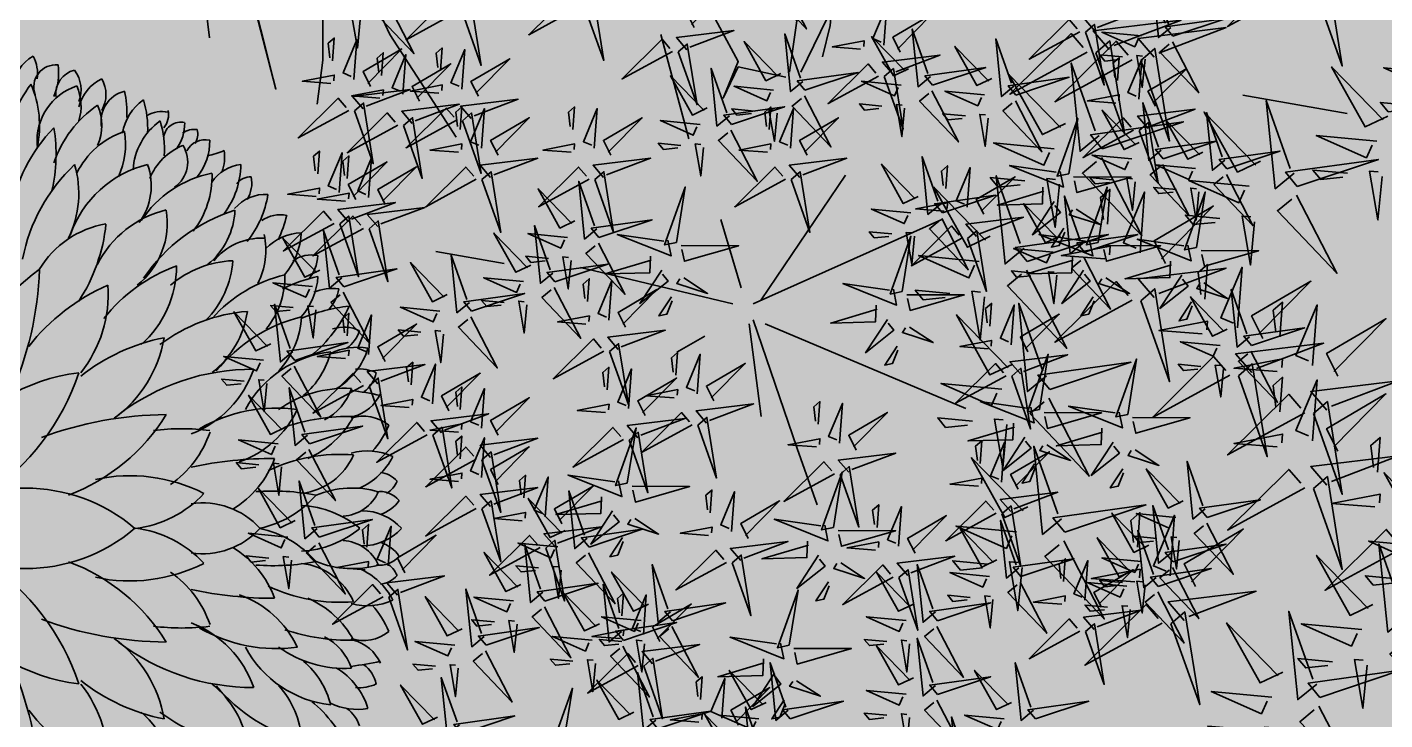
# Model space of a CAD drawing. Header units: millimetres. Extents: x 0 to 59560, y 0 to 21447.
# Drawn here: x 34939 to 35586, y 11742 to 12072 of the extents above; entities that cross this region are included whole.
import ezdxf

# ---------------------------------------------------------------- set-up
doc = ezdxf.new("R2010")
doc.units = ezdxf.units.MM
doc.header["$LTSCALE"] = 150
doc.linetypes.add('DASHED', pattern=[0.75, 0.5, -0.25])
doc.layers.add('ad-Landscape', color=7, linetype='Continuous', lineweight=35, true_color=0x007f00)
doc.layers.add('ad-Landscape 2', color=7, linetype='Continuous', lineweight=35, true_color=0x264c00)
doc.layers.add('ad-Primary Roof', color=5, linetype='Continuous', true_color=0x0000ff)
doc.layers.add('ad-Secondary Roof', color=6, linetype='Continuous', true_color=0xff00ff)

# ---------------------------------------------------------------- blocks, each defined once
blk = doc.blocks.new('$ZCDB_AUDIT_GENERATED_84B5')
at = {"layer": 'ad-Landscape'}
blk.add_line((-124.2, -652.6), (-157.7, -842.3), dxfattribs=at)
for points in [[(-548.2, 43.3), (-554.2, -19.6), (-537, -5.4), (-541.1, 34.7)], [(-718.6, -144.5), (-752.5, -173.6), (-772, -13.7), (-725.8, -136)], [(-780.4, -124), (-821.5, -144.7), (-884.6, -37), (-788.8, -131.3)], [(-556.7, -87.7), (-536.9, -129.3), (-645.8, -190.1), (-549.6, -96.3)], [(-712.5, -168.7), (-565.9, -116.3), (-734.3, -143.3), (-712.5, -168.7)], [(-713.7, -184.4), (-637.3, -324.8), (-747.6, -213.6), (-722.2, -191.7)], [(-835.4, -427.8), (-688.8, -375.4), (-857.2, -402.4), (-835.4, -427.8)], [(-836.6, -443.5), (-760.1, -583.9), (-870.5, -472.6), (-845, -450.8)], [(-425.4, -669.4), (-466.6, -690.1), (-529.7, -582.4), (-433.9, -676.7)], [(-119.8, -578.6), (-100, -620.2), (-209, -681), (-112.7, -587.2)], [(-9.8, -589.2), (68.8, -596.8), (-19.9, -612), (-18.4, -596.3)], [(352.8, -669.4), (311.6, -690.1), (248.5, -582.4), (344.3, -676.7)], [(489.3, -669.4), (448.2, -690.1), (385.1, -582.4), (480.9, -676.7)], [(-527.4, -744.4), (-561.3, -773.6), (-580.8, -613.7), (-534.7, -736)], [(-74.2, -598.9), (-84.7, -708.9), (-44.2, -617.6), (-67, -607.5)], [(8.2, -743.4), (-41.2, -595.8), (-17.7, -764.7), (8.2, -743.4)], [(527.1, -597.7), (464.1, -593), (478.7, -609.9), (518.7, -605)], [(590.2, -602.4), (584.1, -681.2), (567.1, -592.8), (582.9, -593.9)], [(-589.2, -724), (-630.4, -744.6), (-693.5, -636.9), (-597.7, -731.2)], [(-357.5, -714.1), (-210.9, -661.7), (-379.3, -688.7), (-357.5, -714.1)], [(-15.8, -652.1), (-21.8, -715), (-4.6, -700.8), (-8.7, -660.7)], [(420.7, -714.1), (567.3, -661.7), (398.9, -688.7), (420.7, -714.1)], [(557.2, -714.1), (703.8, -661.7), (535.4, -688.7), (557.2, -714.1)], [(23.9, -744.9), (165.8, -671.4), (52.3, -779.4), (31, -753.6)], [(-444.7, -715.5), (-555, -707.2), (-462.9, -745.8), (-453.2, -722.8)], [(333.5, -715.5), (223.2, -707.2), (315.3, -745.8), (325, -722.8)], [(346.4, -826.2), (312.4, -855.4), (293, -695.5), (339.1, -817.8)], [(470, -715.5), (359.7, -707.2), (451.8, -745.8), (461.5, -722.8)], [(-821.7, -768.6), (-675.1, -716.3), (-843.5, -743.3), (-821.7, -768.6)], [(-521.3, -768.6), (-374.8, -716.3), (-543.2, -743.3), (-521.3, -768.6)], [(-358.7, -729.9), (-282.3, -870.2), (-392.6, -759), (-367.2, -737.1)], [(284.5, -805.8), (243.4, -826.4), (180.3, -718.7), (276.1, -813.1)], [(419.5, -729.9), (495.9, -870.2), (385.6, -759), (411, -737.1)], [(556, -729.9), (632.4, -870.2), (522.1, -759), (547.5, -737.1)], [(-608.6, -770), (-718.8, -761.8), (-626.7, -800.3), (-617.1, -777.3)], [(-16.2, -749), (12.3, -783.5), (-148, -799.7), (-24.8, -756.1)], [(-822.9, -784.4), (-746.5, -924.8), (-856.8, -813.5), (-831.4, -791.7)], [(-513.8, -908.1), (-547.7, -937.2), (-567.2, -777.3), (-521, -899.6)], [(-496.8, -774.9), (-559.8, -770.2), (-545.3, -787.1), (-505.3, -782.2)], [(-522.5, -784.4), (-446.1, -924.8), (-556.4, -813.5), (-531, -791.7)], [(-433.8, -779.7), (-439.8, -858.4), (-456.8, -770), (-441.1, -771.2)], [(281.4, -774.9), (218.4, -770.2), (232.9, -787.1), (272.9, -782.2)], [(344.4, -779.7), (338.4, -858.4), (321.4, -770), (337.1, -771.2)], [(417.9, -774.9), (354.9, -770.2), (369.5, -787.1), (409.4, -782.2)], [(480.9, -779.7), (474.9, -858.4), (457.9, -770), (473.7, -771.2)], [(-575.6, -887.6), (-616.8, -908.3), (-679.8, -800.6), (-584, -894.9)], [(-37.9, -810.4), (-18.1, -852), (-127, -912.8), (-30.8, -819)], [(352.4, -850.5), (499, -798.1), (330.6, -825.1), (352.4, -850.5)], [(-660.6, -829.5), (-723.6, -824.8), (-709.1, -841.7), (-669.1, -836.8)], [(-597.6, -834.2), (-603.6, -913), (-620.7, -824.6), (-604.9, -825.7)], [(7.8, -830.7), (-2.8, -940.7), (37.7, -849.4), (14.9, -839.3)], [(72.2, -821), (150.8, -828.6), (62, -843.8), (63.5, -828.1)], [(265.2, -851.8), (154.9, -843.6), (247, -882.2), (256.7, -859.1)], [(-507.7, -932.3), (-361.1, -879.9), (-529.5, -906.9), (-507.7, -932.3)], [(-227.1, -1003.5), (-261, -1032.7), (-280.5, -872.8), (-234.3, -995)], [(66.1, -883.9), (60.1, -946.8), (77.4, -932.6), (73.3, -892.5)], [(209.8, -1003.5), (175.9, -1032.7), (156.4, -872.8), (202.6, -995)], [(351.2, -866.2), (427.7, -1006.6), (317.3, -895.4), (342.8, -873.5)], [(-849.9, -976.7), (-708, -903.2), (-821.4, -1011.2), (-842.8, -985.4)], [(-288.9, -983), (-330, -1003.7), (-393.1, -896), (-297.3, -990.3)], [(148, -983), (106.8, -1003.7), (43.8, -896), (139.5, -990.3)], [(213.1, -911.3), (150.1, -906.6), (164.7, -923.5), (204.7, -918.6)], [(276.1, -916), (270.1, -994.8), (253.1, -906.4), (268.9, -907.6)], [(-616.5, -1023.9), (-657.7, -1044.6), (-720.8, -936.9), (-625, -1031.2)], [(-594.9, -933.7), (-705.2, -925.4), (-613.1, -964), (-603.4, -940.9)], [(-554.7, -1044.4), (-588.6, -1073.6), (-608.1, -913.7), (-562, -1036)], [(-508.9, -948), (-432.5, -1088.4), (-542.8, -977.2), (-517.4, -955.3)], [(-240.7, -1085.3), (-274.6, -1114.5), (-294.1, -954.6), (-248, -1076.9)], [(-60.1, -1097.9), (-109.5, -950.3), (-85.9, -1119.2), (-60.1, -1097.9)], [(-302.5, -1064.9), (-343.7, -1085.5), (-406.8, -977.8), (-311, -1072.1)], [(-221, -1027.7), (-74.4, -975.4), (-242.8, -1002.3), (-221, -1027.7)], [(215.9, -1027.7), (362.5, -975.4), (194.1, -1002.3), (215.9, -1027.7)], [(715.7, -974.6), (605.5, -966.3), (697.6, -1004.9), (707.3, -981.8)], [(-647, -993.1), (-710, -988.4), (-695.4, -1005.3), (-655.5, -1000.4)], [(-584, -997.8), (-590, -1076.6), (-607, -988.2), (-591.3, -989.4)], [(-548.6, -1068.6), (-402.1, -1016.3), (-570.5, -1043.2), (-548.6, -1068.6)], [(-308.2, -1029.1), (-418.5, -1020.8), (-326.4, -1059.4), (-316.7, -1036.4)], [(-44.4, -1099.5), (97.5, -1025.9), (-15.9, -1134), (-37.3, -1108.1)], [(128.7, -1029.1), (18.4, -1020.8), (110.5, -1059.4), (120.2, -1036.4)], [(636.2, -1166.1), (586.8, -1018.5), (610.3, -1187.4), (636.2, -1166.1)], [(663.7, -1034), (600.7, -1029.3), (615.2, -1046.2), (655.2, -1041.3)], [(-801.6, -1052.8), (-723, -1060.4), (-811.7, -1075.7), (-810.2, -1059.9)], [(-234.6, -1109.5), (-88.1, -1057.2), (-256.5, -1084.1), (-234.6, -1109.5)], [(-222.2, -1043.5), (-145.8, -1183.9), (-256.1, -1072.6), (-230.7, -1050.8)], [(214.7, -1043.5), (291.1, -1183.9), (180.8, -1072.6), (206.2, -1050.8)], [(376.8, -1193.4), (327.4, -1045.8), (350.9, -1214.7), (376.8, -1193.4)], [(-635.9, -1070), (-746.1, -1061.7), (-654, -1100.3), (-644.4, -1077.3)], [(-549.8, -1084.4), (-473.4, -1224.8), (-583.8, -1113.5), (-558.3, -1091.7)], [(-360.3, -1088.6), (-423.3, -1083.8), (-408.7, -1100.8), (-368.8, -1095.8)], [(-297.3, -1093.3), (-303.3, -1172), (-320.3, -1083.6), (-304.5, -1084.8)], [(76.6, -1088.6), (13.6, -1083.8), (28.1, -1100.8), (68.1, -1095.8)], [(139.6, -1093.3), (133.6, -1172), (116.6, -1083.6), (132.3, -1084.8)], [(-321.9, -1110.9), (-432.1, -1102.7), (-340, -1141.2), (-330.3, -1118.2)], [(-84.4, -1103.5), (-56, -1138), (-216.2, -1154.2), (-93.1, -1110.6)], [(144.7, -1234.3), (95.3, -1086.7), (118.8, -1255.6), (144.7, -1234.3)], [(-687.9, -1129.5), (-751, -1124.7), (-736.4, -1141.7), (-696.4, -1136.8)], [(-624.9, -1134.2), (-630.9, -1213), (-648, -1124.6), (-632.2, -1125.7)], [(-235.8, -1125.3), (-159.4, -1265.7), (-269.7, -1154.4), (-244.3, -1132.6)], [(392.5, -1194.9), (534.4, -1121.4), (420.9, -1229.4), (399.6, -1203.5)], [(-373.9, -1170.4), (-436.9, -1165.7), (-422.4, -1182.6), (-382.4, -1177.7)], [(-310.9, -1175.1), (-316.9, -1253.9), (-334, -1165.5), (-318.2, -1166.6)], [(-106.2, -1164.9), (-86.3, -1206.5), (-195.3, -1267.4), (-99.1, -1173.5)], [(3.9, -1175.6), (82.5, -1183.2), (-6.2, -1198.4), (-4.7, -1182.7)], [(160.4, -1235.8), (302.3, -1162.3), (188.8, -1270.3), (167.5, -1244.4)], [(611.8, -1171.7), (640.3, -1206.2), (480.1, -1222.4), (603.2, -1178.8)], [(-60.5, -1185.2), (-71, -1295.3), (-30.6, -1204), (-53.4, -1193.8)], [(352.4, -1199), (380.9, -1233.5), (220.7, -1249.7), (343.8, -1206.1)], [(590.1, -1233.1), (609.9, -1274.7), (501, -1335.5), (597.2, -1241.7)], [(120.3, -1239.9), (148.8, -1274.4), (-11.4, -1290.6), (111.7, -1247)], [(-2.1, -1238.5), (-8.1, -1301.4), (9.1, -1287.1), (5, -1247.1)], [(635.8, -1253.4), (625.3, -1363.4), (665.7, -1272.1), (642.9, -1262)], [(330.7, -1260.4), (350.5, -1301.9), (241.6, -1362.8), (337.8, -1269)], [(376.4, -1280.6), (365.9, -1390.7), (406.3, -1299.4), (383.5, -1289.3)], [(440.8, -1271), (519.4, -1278.6), (430.7, -1293.8), (432.2, -1278.1)], [(98.6, -1301.3), (118.4, -1342.9), (9.5, -1403.7), (105.7, -1309.9)], [(694.2, -1306.6), (688.2, -1369.5), (705.4, -1355.3), (701.3, -1315.3)], [(144.3, -1321.5), (133.8, -1431.6), (174.2, -1340.3), (151.4, -1330.2)], [(208.7, -1311.9), (287.3, -1319.5), (198.6, -1334.7), (200.1, -1319)], [(434.8, -1333.9), (428.8, -1396.8), (446, -1382.6), (441.9, -1342.5)], [(202.7, -1374.8), (196.7, -1437.7), (213.9, -1423.5), (209.8, -1383.4)]]:
    blk.add_lwpolyline(points, dxfattribs=at)
at = {"layer": 'ad-Landscape 2'}
for p, q in [((43.5, 73), (278.2, 631.2)), ((-12.4, 39.5), (-247.1, 564.2)), ((-23.6, 61.9), (-370, 296.3)), ((390, 162.3), (546.4, 218.1)), ((32.3, 39.5), (390, 162.3)), ((43.5, 28.4), (300.5, 61.9)), ((-57.1, 6), (-247.1, -49.8)), ((-12.4, -16.3), (-113, -440.5)), ((77, -94.4), (121.7, -172.6)), ((-470.6, -139.1), (-761.2, -217.2))]:
    blk.add_line(p, q, dxfattribs=at)
for points in [[(103.7, 1424.7), (54.4, 1572.3), (77.9, 1403.4), (103.7, 1424.7)], [(-387.8, 1356.5), (-437.1, 1504.1), (-413.6, 1335.2), (-387.8, 1356.5)], [(119.4, 1423.2), (261.4, 1496.7), (147.9, 1388.7), (126.6, 1414.5)], [(-160.7, 1284.9), (-160, 1444.8), (-116.9, 1294.1), (-149.7, 1287.2)], [(581.6, 1302), (532.2, 1449.6), (555.7, 1280.7), (581.6, 1302)], [(-372, 1355), (-230.1, 1428.5), (-343.6, 1320.5), (-364.9, 1346.4)], [(79.4, 1419.1), (107.8, 1384.6), (-52.4, 1368.4), (70.8, 1412)], [(-70.9, 1292.4), (-27.7, 1358.5), (-55.4, 1272.9), (-68.6, 1281.5)], [(57.7, 1357.7), (77.5, 1316.1), (-31.5, 1255.3), (64.8, 1349.1)], [(597.3, 1300.4), (739.2, 1374), (625.7, 1265.9), (604.4, 1291.8)], [(-756.4, 1206.5), (-805.8, 1354.1), (-782.2, 1185.2), (-756.4, 1206.5)], [(-412.1, 1350.9), (-383.7, 1316.4), (-543.9, 1300.2), (-420.7, 1343.8)], [(103.3, 1337.4), (92.8, 1227.4), (133.3, 1318.7), (110.4, 1328.8)], [(167.7, 1347.1), (246.3, 1339.5), (157.6, 1324.2), (159.1, 1340)], [(704.4, 1206.5), (655.1, 1354.1), (678.6, 1185.2), (704.4, 1206.5)], [(-415.1, 1179.2), (-464.4, 1326.8), (-440.9, 1157.9), (-415.1, 1179.2)], [(772.7, 1165.6), (723.3, 1313.2), (746.9, 1144.3), (772.7, 1165.6)], [(-433.8, 1289.5), (-414, 1248), (-523, 1187.1), (-426.7, 1280.9)], [(-169.3, 1271.7), (-323, 1296.4), (-162.4, 1238.9), (-169.3, 1271.7)], [(161.7, 1284.2), (155.7, 1221.3), (172.9, 1235.5), (168.8, 1275.6)], [(557.2, 1296.4), (585.7, 1261.9), (425.4, 1245.7), (548.6, 1289.3)], [(-740.7, 1205), (-598.8, 1278.5), (-712.2, 1170.5), (-733.6, 1196.4)], [(-500.1, 1137.3), (-534, 1108.2), (-553.5, 1268), (-507.4, 1145.8)], [(-388.2, 1269.3), (-398.7, 1159.2), (-358.2, 1250.5), (-381.1, 1260.6)], [(-323.8, 1278.9), (-245.2, 1271.3), (-333.9, 1256.1), (-332.4, 1271.8)], [(-18, 1257.9), (35, 1223.4), (30.4, 1245.3), (-7, 1260.2)], [(720.2, 1205), (862.1, 1278.5), (748.6, 1170.5), (727.3, 1196.4)], [(-561.9, 1157.8), (-603.1, 1137.1), (-666.2, 1244.8), (-570.4, 1150.5)], [(-399.4, 1177.7), (-257.4, 1251.3), (-370.9, 1143.2), (-392.2, 1169.1)], [(-175.7, 1247.6), (-131.9, 1256.8), (-191.9, 1107.3), (-173.4, 1236.6)], [(-92.2, 1230.9), (0.4, 1170.5), (-61.7, 1248.7), (-81.3, 1233.2)], [(303.5, 1094), (304.2, 1253.9), (347.3, 1103.2), (314.4, 1096.3)], [(535.5, 1235), (555.3, 1193.4), (446.4, 1132.5), (542.6, 1226.4)], [(788.4, 1164.1), (930.3, 1237.6), (816.9, 1129.6), (795.5, 1155.5)], [(-329.8, 1216), (-335.8, 1153.1), (-318.6, 1167.3), (-322.7, 1207.4)], [(581.2, 1214.7), (570.7, 1104.6), (611.1, 1195.9), (588.3, 1206.1)], [(645.6, 1224.3), (724.2, 1216.7), (635.4, 1201.5), (637, 1217.2)], [(-780.7, 1200.9), (-752.3, 1166.4), (-912.5, 1150.2), (-789.3, 1193.8)], [(-131.4, 1199.8), (-85.3, 1198.1), (-81.9, 1073.4), (-120.4, 1202.1)], [(680.1, 1200.9), (708.6, 1166.4), (548.3, 1150.2), (671.5, 1193.8)], [(-439.4, 1173.7), (-411, 1139.2), (-571.2, 1122.9), (-448, 1166.6)], [(-494, 1113.1), (-347.5, 1165.5), (-515.9, 1138.5), (-494, 1113.1)], [(-174.3, 1012.2), (-173.7, 1172.1), (-130.6, 1021.4), (-163.4, 1014.5)], [(393.3, 1101.5), (436.5, 1167.6), (408.8, 1082), (395.6, 1090.6)], [(748.4, 1160), (776.8, 1125.5), (616.6, 1109.3), (739.8, 1152.9)], [(639.6, 1161.5), (633.5, 1098.6), (650.8, 1112.8), (646.7, 1152.8)], [(658.4, 1139.6), (678.2, 1098), (569.2, 1037.1), (665.5, 1130.9)], [(-773.2, 987.3), (-807.1, 958.2), (-826.6, 1118), (-780.4, 995.8)], [(-756.8, 1119.3), (-767.3, 1009.2), (-726.8, 1100.5), (-749.7, 1110.6)], [(-692.4, 1128.9), (-613.8, 1121.3), (-702.5, 1106.1), (-701, 1121.8)], [(-581.3, 1111.7), (-691.5, 1120), (-599.4, 1081.4), (-589.8, 1104.4)], [(-461.1, 1112.3), (-441.3, 1070.7), (-550.3, 1009.8), (-454, 1103.7)], [(704, 1119.3), (693.5, 1009.2), (734, 1100.5), (711.2, 1110.6)], [(768.4, 1128.9), (847.1, 1121.3), (758.3, 1106.1), (759.8, 1121.8)], [(892.5, 987.3), (858.6, 958.2), (839.1, 1118), (885.2, 995.8)], [(-495.2, 1097.3), (-418.8, 957), (-529.1, 1068.2), (-503.7, 1090.1)], [(-415.5, 1092), (-426, 981.9), (-385.5, 1073.2), (-408.4, 1083.4)], [(-365.5, 930.4), (-364.8, 1090.2), (-321.7, 939.6), (-354.5, 932.7)], [(-351.1, 1101.6), (-272.5, 1094), (-361.2, 1078.8), (-359.7, 1094.5)], [(-155.7, 961.1), (-205, 1108.7), (-181.5, 939.8), (-155.7, 961.1)], [(-84.5, 1019.7), (-41.3, 1085.8), (-69, 1000.1), (-82.2, 1008.8)], [(294.9, 1080.8), (141.2, 1105.5), (301.8, 1048), (294.9, 1080.8)], [(726.6, 1098.6), (746.5, 1057), (637.5, 996.2), (733.8, 1090)], [(830.7, 1007.8), (789.5, 987.1), (726.4, 1094.8), (822.2, 1000.5)], [(836.7, 1088), (915.3, 1080.4), (826.6, 1065.2), (828.1, 1080.9)], [(-698.4, 1066), (-704.4, 1003.1), (-687.2, 1017.3), (-691.3, 1057.4)], [(288.5, 1056.7), (332.3, 1065.9), (272.3, 916.4), (290.8, 1045.7)], [(446.2, 1067), (499.2, 1032.5), (494.6, 1054.4), (457.2, 1069.3)], [(762.4, 1066), (756.4, 1003.1), (773.6, 1017.3), (769.5, 1057.4)], [(772.3, 1078.4), (761.8, 968.3), (802.3, 1059.6), (779.4, 1069.7)], [(-633.3, 1052.3), (-696.3, 1057), (-681.8, 1040.1), (-641.8, 1045)], [(-570.3, 1047.5), (-576.3, 968.8), (-593.4, 1057.2), (-577.6, 1056)], [(-357.1, 1038.7), (-363.1, 975.8), (-345.9, 990), (-350, 1030.1)], [(372, 1040), (464.6, 979.6), (402.5, 1057.8), (382.9, 1042.3)], [(-767.1, 963.1), (-620.5, 1015.5), (-788.9, 988.5), (-767.1, 963.1)], [(-183, 999), (-336.7, 1023.7), (-176.1, 966.2), (-183, 999)], [(-140, 959.5), (2, 1033.1), (-111.5, 925), (-132.8, 950.9)], [(830.7, 1025.1), (824.7, 962.2), (841.9, 976.4), (837.8, 1016.5)], [(898.5, 963.1), (1045.1, 1015.5), (876.7, 988.5), (898.5, 963.1)], [(-275.7, 937.9), (-232.5, 1004), (-260.1, 918.3), (-273.4, 927)], [(-31.6, 985.2), (21.3, 950.7), (16.7, 972.5), (-20.7, 987.5)], [(289.9, 848.6), (290.5, 1008.4), (333.6, 857.8), (300.8, 850.9)], [(332.8, 1008.9), (378.9, 1007.2), (382.3, 882.5), (343.8, 1011.2)], [(-189.3, 974.8), (-145.6, 984), (-205.5, 834.6), (-187, 963.9)], [(-105.9, 958.2), (-13.2, 897.8), (-75.4, 976), (-94.9, 960.5)], [(811.3, 961.7), (701, 970), (793.1, 931.4), (802.8, 954.4)], [(1141.3, 824.7), (1092, 972.3), (1115.5, 803.4), (1141.3, 824.7)], [(-768.3, 947.3), (-691.9, 807), (-802.2, 918.2), (-776.8, 940.1)], [(-374.1, 917.2), (-527.8, 941.9), (-367.2, 884.4), (-374.1, 917.2)], [(-180, 955.5), (-151.6, 921), (-311.8, 904.8), (-188.6, 948.4)], [(897.3, 947.3), (973.8, 807), (863.4, 918.2), (888.9, 940.1)], [(-592.6, 770.2), (-641.9, 917.8), (-618.4, 748.9), (-592.6, 770.2)], [(-145, 927.1), (-99, 925.4), (-95.6, 800.6), (-134.1, 929.4)], [(182.5, 782.8), (148.6, 753.6), (129.1, 913.5), (175.2, 791.2)], [(379.6, 856.1), (422.9, 922.2), (395.2, 836.5), (381.9, 845.1)], [(745.4, 783.8), (696, 931.4), (719.6, 762.5), (745.4, 783.8)], [(-380.5, 893), (-336.7, 902.2), (-396.6, 752.7), (-378.2, 882.1)], [(-297, 876.4), (-204.4, 816), (-266.5, 894.2), (-286.1, 878.7)], [(-201.7, 894.1), (-181.9, 852.5), (-290.9, 791.6), (-194.6, 885.5)], [(-222.7, 903.4), (-169.8, 868.9), (-174.4, 890.7), (-211.8, 905.7)], [(120.7, 803.3), (79.5, 782.6), (16.5, 890.3), (112.2, 796)], [(759.2, 902.3), (696.2, 907), (710.8, 890.1), (750.8, 895)], [(822.2, 897.5), (816.2, 818.8), (799.2, 907.2), (815, 906)], [(-156.1, 873.8), (-166.6, 763.7), (-126.1, 855), (-149, 865.2)], [(-91.7, 883.5), (-13.1, 875.8), (-101.8, 860.6), (-100.3, 876.4)], [(564.8, 755.5), (530.9, 726.4), (511.4, 886.2), (557.5, 764)], [(-576.8, 768.6), (-434.9, 842.2), (-548.4, 734.1), (-569.7, 760)], [(-336.2, 845.3), (-290.1, 843.6), (-286.7, 718.8), (-325.2, 847.6)], [(281.2, 835.4), (127.5, 860.1), (288.1, 802.6), (281.2, 835.4)], [(503, 776), (461.8, 755.3), (398.7, 863), (494.5, 768.7)], [(761.1, 782.3), (903, 855.8), (789.6, 747.8), (768.2, 773.7)], [(-97.7, 820.6), (-103.7, 757.7), (-86.5, 771.9), (-90.6, 811.9)], [(274.9, 811.2), (318.6, 820.4), (258.7, 670.9), (277.2, 800.3)], [(432.6, 821.6), (485.5, 787.1), (480.9, 808.9), (443.5, 823.9)], [(1117, 819.1), (1145.4, 784.6), (985.2, 768.4), (1108.4, 812)], [(-199.8, 660.1), (-233.7, 630.9), (-253.2, 790.8), (-207, 668.5)], [(188.6, 758.6), (335.2, 810.9), (166.8, 784), (188.6, 758.6)], [(358.3, 794.5), (451, 734.2), (388.8, 812.4), (369.3, 796.8)], [(-261.6, 680.5), (-302.7, 659.9), (-365.8, 767.6), (-270, 673.2)], [(101.4, 757.2), (-8.9, 765.5), (83.2, 726.9), (92.9, 749.9)], [(319.2, 763.5), (365.2, 761.8), (368.6, 637), (330.1, 765.8)], [(570.9, 731.3), (717.4, 783.7), (549, 756.7), (570.9, 731.3)], [(721.1, 778.2), (749.5, 743.7), (589.3, 727.5), (712.5, 771.1)], [(-616.9, 764.6), (-588.5, 730.1), (-748.7, 713.9), (-625.5, 757.5)], [(187.4, 742.8), (263.8, 602.4), (153.5, 713.7), (178.9, 735.5)], [(1095.3, 757.7), (1115.1, 716.2), (1006.1, 655.3), (1102.4, 749.1)], [(483.6, 729.9), (373.4, 738.2), (465.5, 699.6), (475.2, 722.6)], [(699.3, 716.8), (719.2, 675.2), (610.2, 614.4), (706.4, 708.2)], [(1140.9, 737.5), (1130.4, 627.4), (1170.9, 718.7), (1148, 728.8)], [(-638.6, 703.2), (-618.8, 661.6), (-727.8, 600.7), (-631.5, 694.6)], [(-528.6, 692.6), (-450, 684.9), (-538.7, 669.7), (-537.2, 685.5)], [(-264.9, 565.6), (-314.3, 713.2), (-290.7, 544.3), (-264.9, 565.6)], [(49.3, 697.7), (-13.7, 702.5), (0.8, 685.5), (40.8, 690.4)], [(112.3, 693), (106.3, 614.2), (89.3, 702.6), (105, 701.5)], [(569.7, 715.5), (646.1, 575.2), (535.8, 686.4), (561.2, 708.3)], [(745, 696.6), (734.5, 586.5), (774.9, 677.8), (752.1, 687.9)], [(809.4, 706.2), (888, 698.6), (799.3, 683.4), (800.8, 699.1)], [(868.3, 552), (818.9, 699.6), (842.4, 530.7), (868.3, 552)], [(1073.1, 552), (1023.7, 699.6), (1047.2, 530.7), (1073.1, 552)], [(-619.9, 538.4), (-669.2, 686), (-645.7, 517), (-619.9, 538.4)], [(-593, 682.9), (-603.5, 572.8), (-563, 664.1), (-585.9, 674.3)], [(-193.7, 635.8), (-47.1, 688.2), (-215.5, 661.2), (-193.7, 635.8)], [(431.6, 670.5), (368.6, 675.2), (383.1, 658.2), (423.1, 663.2)], [(494.6, 665.7), (488.6, 587), (471.6, 675.4), (487.3, 674.2)], [(-280.9, 634.5), (-391.2, 642.7), (-299.1, 604.1), (-289.4, 627.2)], [(803.4, 643.3), (797.4, 580.4), (814.6, 594.6), (810.5, 634.7)], [(1267.2, 641.9), (1295.6, 607.4), (1135.4, 591.1), (1258.6, 634.8)], [(-534.6, 629.7), (-540.6, 566.8), (-523.4, 581), (-527.5, 621)], [(-249.2, 564.1), (-107.3, 637.7), (-220.7, 529.6), (-242.1, 555.5)], [(-194.9, 620.1), (-118.4, 479.7), (-228.8, 591), (-203.4, 612.8)], [(-37.8, 466.8), (-37.2, 626.6), (5.9, 476), (-26.9, 469.1)], [(884, 550.5), (1025.9, 624), (912.4, 516), (891.1, 541.8)], [(1088.8, 550.5), (1230.7, 624), (1117.2, 516), (1095.9, 541.8)], [(-604.1, 536.8), (-462.2, 610.4), (-575.7, 502.3), (-597, 528.2)], [(742.3, 469.2), (708.4, 440), (688.9, 599.9), (735, 477.6)], [(-333, 575), (-396, 579.7), (-381.4, 562.8), (-341.5, 567.7)], [(-270, 570.3), (-276, 491.5), (-293, 579.9), (-277.2, 578.7)], [(680.5, 489.6), (639.3, 469), (576.2, 576.7), (672, 482.3)], [(-650.3, 428.2), (-684.2, 399.1), (-703.7, 559), (-657.6, 436.7)], [(-289.2, 560), (-260.8, 525.6), (-421, 509.3), (-297.8, 552.9)], [(843.9, 546.4), (872.4, 511.9), (712.1, 495.7), (835.3, 539.3)], [(1048.7, 546.4), (1077.2, 511.9), (916.9, 495.7), (1040.1, 539.3)], [(-712.1, 448.7), (-753.3, 428.1), (-816.4, 535.7), (-720.6, 441.4)], [(-644.2, 532.8), (-615.8, 498.3), (-776, 482), (-652.8, 525.7)], [(52, 474.3), (95.2, 540.4), (67.5, 454.7), (54.3, 463.3)], [(-311, 498.7), (-291.1, 457.1), (-400.1, 396.2), (-303.9, 490)], [(748.4, 444.9), (894.9, 497.3), (726.5, 470.3), (748.4, 444.9)], [(-665.9, 471.4), (-646.1, 429.8), (-755.1, 368.9), (-658.8, 462.8)], [(-265.3, 478.4), (-275.8, 368.3), (-235.4, 459.6), (-258.2, 469.8)], [(-200.9, 488), (-122.3, 480.4), (-211, 465.2), (-209.5, 480.9)], [(-46.5, 453.6), (-200.1, 478.3), (-39.6, 420.8), (-46.5, 453.6)], [(822.2, 485), (842, 443.4), (733.1, 382.6), (829.3, 476.4)], [(932.3, 474.4), (1010.9, 466.8), (922.2, 451.6), (923.7, 467.3)], [(1027, 485), (1046.8, 443.4), (937.9, 382.6), (1034.1, 476.4)], [(1137.1, 474.4), (1215.7, 466.8), (1126.9, 451.6), (1128.4, 467.3)], [(-644.2, 404), (-497.6, 456.4), (-666, 429.4), (-644.2, 404)], [(-620.3, 451.1), (-630.8, 341), (-590.3, 432.3), (-613.2, 442.5)], [(-555.9, 460.7), (-477.3, 453.1), (-566, 437.9), (-564.5, 453.6)], [(661.1, 443.6), (550.9, 451.8), (643, 413.2), (652.6, 436.3)], [(867.9, 464.7), (857.4, 354.7), (897.8, 446), (875, 456.1)], [(1072.7, 464.7), (1062.1, 354.7), (1102.6, 446), (1079.8, 456.1)], [(-206.9, 425.1), (-212.9, 362.2), (-195.7, 376.4), (-199.8, 416.5)], [(-52.8, 429.4), (-9, 438.6), (-69, 289.1), (-50.5, 418.5)], [(30.7, 412.7), (123.3, 352.4), (61.2, 430.6), (41.6, 415)], [(104.9, 439.8), (157.9, 405.3), (153.3, 427.1), (115.9, 442.1)], [(455.6, 305.5), (421.7, 276.4), (402.2, 436.3), (448.3, 314)], [(617.5, 275.9), (618.2, 435.7), (661.3, 285.1), (628.5, 278.2)], [(747.2, 429.2), (823.6, 288.8), (713.3, 400), (738.7, 421.9)], [(-731.5, 402.7), (-841.7, 410.9), (-749.6, 372.3), (-739.9, 395.4)], [(-561.9, 397.8), (-567.9, 334.9), (-550.7, 349.1), (-554.8, 389.2)], [(393.8, 326), (352.6, 305.3), (289.5, 413), (385.3, 318.7)], [(926.3, 411.5), (920.3, 348.6), (937.5, 362.8), (933.4, 402.9)], [(1131.1, 411.5), (1125, 348.6), (1142.3, 362.8), (1138.2, 402.9)], [(-645.4, 388.3), (-569, 247.9), (-679.3, 359.1), (-653.9, 381)], [(-8.5, 381.7), (37.5, 380), (40.9, 255.2), (2.4, 384)], [(609.1, 384.1), (546.1, 388.8), (560.6, 371.9), (600.6, 376.8)], [(672.1, 379.4), (666.1, 300.6), (649, 389), (664.8, 387.8)], [(-720.5, 338.5), (-726.5, 259.7), (-743.5, 348.1), (-727.8, 346.9)], [(707.3, 283.4), (750.5, 349.5), (722.8, 263.8), (709.6, 272.4)], [(-606.2, 183.8), (-655.6, 331.4), (-632, 162.5), (-606.2, 183.8)], [(461.7, 281.3), (608.2, 333.7), (439.8, 306.7), (461.7, 281.3)], [(-363.6, 169.2), (-397.5, 140), (-417, 299.9), (-370.9, 177.6)], [(945.2, 153.2), (945.8, 313), (988.9, 162.4), (956.1, 155.5)], [(-425.4, 189.6), (-466.6, 169), (-529.7, 276.7), (-433.9, 182.4)], [(374.4, 279.9), (264.1, 288.2), (356.3, 249.6), (365.9, 272.6)], [(608.9, 262.7), (455.2, 287.4), (615.8, 229.9), (608.9, 262.7)], [(1141.3, 142.9), (1092, 290.5), (1115.5, 121.6), (1141.3, 142.9)], [(-590.5, 182.3), (-448.6, 255.9), (-562, 147.8), (-583.4, 173.7)], [(460.4, 265.6), (536.9, 125.2), (426.5, 236.4), (452, 258.3)], [(602.5, 238.5), (646.3, 247.7), (586.3, 98.2), (604.8, 227.6)], [(760.2, 248.9), (813.2, 214.4), (808.6, 236.2), (771.2, 251.2)], [(322.4, 220.5), (259.3, 225.2), (273.9, 208.3), (313.9, 213.2)], [(385.4, 215.7), (379.4, 137), (362.3, 225.4), (378.1, 224.2)], [(686, 221.8), (778.6, 161.5), (716.5, 239.7), (696.9, 224.1)], [(1035, 160.6), (1078.2, 226.8), (1050.5, 141.1), (1037.3, 149.7)], [(-918.2, 114.1), (-776.2, 187.7), (-889.7, 79.6), (-911, 105.5)], [(-630.5, 178.2), (-602.1, 143.7), (-762.3, 127.5), (-639.2, 171.1)], [(-357.5, 145), (-210.9, 197.3), (-379.3, 170.3), (-357.5, 145)], [(646.8, 190.8), (692.9, 189.1), (696.3, 64.3), (657.8, 193.1)], [(-444.7, 143.6), (-555, 151.8), (-462.9, 113.3), (-453.2, 136.3)], [(936.5, 139.9), (782.9, 164.7), (943.4, 107.2), (936.5, 139.9)], [(-510.6, -20.7), (-560, 126.9), (-536.5, -42), (-510.6, -20.7)], [(-358.7, 129.2), (-282.3, -11.2), (-392.6, 100.1), (-367.2, 121.9)], [(701.3, 5.5), (667.4, -23.6), (647.9, 136.3), (694, 14)], [(930.2, 115.8), (973.9, 125), (914, -24.5), (932.5, 104.9)], [(1117, 137.3), (1145.4, 102.8), (985.2, 86.6), (1108.4, 130.2)], [(1087.9, 126.1), (1140.9, 91.6), (1136.3, 113.5), (1098.9, 128.4)], [(-652.3, 116.9), (-632.5, 75.3), (-741.4, 14.4), (-645.2, 108.2)], [(-542.2, 106.2), (-463.6, 98.6), (-552.3, 83.4), (-550.8, 99.1)], [(639.5, 26), (598.3, 5.3), (535.3, 113), (631, 18.7)], [(1013.6, 99.1), (1106.3, 38.8), (1044.2, 116.9), (1024.6, 101.4)], [(-606.6, 96.6), (-617.1, -13.5), (-576.7, 77.8), (-599.5, 88)], [(-496.8, 84.1), (-559.8, 88.8), (-545.3, 71.9), (-505.3, 76.8)], [(-433.8, 79.4), (-439.8, 0.6), (-456.8, 89), (-441.1, 87.9)], [(1095.3, 76), (1115.1, 34.4), (1006.1, -26.5), (1102.4, 67.3)], [(1158.3, -1.3), (1117.1, -21.9), (1054.1, 85.8), (1149.8, -8.5)], [(-494.9, -22.2), (-353, 51.3), (-466.5, -56.7), (-487.8, -30.9)], [(974.5, 68.1), (1020.5, 66.3), (1023.9, -58.4), (985.4, 70.4)], [(1239.9, 69.2), (1268.3, 34.7), (1108.1, 18.4), (1231.3, 62.1)], [(1140.9, 55.7), (1130.4, -54.4), (1170.9, 36.9), (1148, 47)], [(319, -89.9), (285.1, -119.1), (265.6, 40.8), (311.8, -81.4)], [(707.4, -18.7), (854, 33.7), (685.6, 6.7), (707.4, -18.7)], [(257.2, -69.4), (216.1, -90.1), (153, 17.6), (248.8, -76.7)], [(1218.1, 7.8), (1238, -33.8), (1129, -94.7), (1225.2, -0.8)], [(-174.3, -160.5), (-173.7, -0.6), (-130.6, -151.3), (-163.4, -158.2)], [(620.2, -20.1), (509.9, -11.8), (602, -50.4), (611.7, -27.3)], [(-535, -26.3), (-506.5, -60.8), (-666.8, -77), (-543.6, -33.4)], [(706.2, -34.4), (782.6, -174.8), (672.3, -63.6), (697.7, -41.7)], [(868.3, -184.3), (818.9, -36.7), (842.4, -205.6), (868.3, -184.3)], [(1139, -47.3), (1028.7, -39.1), (1120.8, -77.6), (1130.5, -54.6)], [(325.1, -114.1), (471.7, -61.8), (303.3, -88.7), (325.1, -114.1)], [(-446.7, -98.3), (-368, -105.9), (-456.8, -121.2), (-455.3, -105.4)], [(-84.5, -153), (-41.3, -86.9), (-69, -172.5), (-82.2, -163.9)], [(568.1, -79.5), (505.1, -74.8), (519.6, -91.7), (559.6, -86.8)], [(631.1, -84.2), (625.1, -163), (608.1, -74.6), (623.8, -75.8)], [(1168.6, -225.3), (1119.3, -77.6), (1142.8, -246.6), (1168.6, -225.3)], [(-511, -108), (-521.6, -218), (-481.1, -126.7), (-503.9, -116.6)], [(237.9, -115.5), (127.6, -107.2), (219.7, -145.8), (229.4, -122.8)], [(884, -185.9), (1025.9, -112.3), (912.4, -220.4), (891.1, -194.5)], [(988, -239.9), (954.1, -269), (934.6, -109.2), (980.8, -231.4)], [(1086.9, -106.8), (1023.9, -102.1), (1038.4, -119), (1078.4, -114.1)], [(1149.9, -111.5), (1143.9, -190.3), (1126.9, -101.9), (1142.6, -103)], [(323.9, -129.9), (400.4, -270.3), (290, -159), (315.4, -137.2)], [(494.6, -296.8), (495.3, -137), (538.4, -287.6), (505.6, -294.5)], [(926.2, -219.4), (885, -240.1), (822, -132.4), (917.7, -226.7)], [(-452.7, -161.2), (-458.7, -224.1), (-441.4, -209.9), (-445.5, -169.8)], [(-183, -173.7), (-336.7, -149), (-176.1, -206.5), (-183, -173.7)], [(185.8, -175), (122.8, -170.2), (137.4, -187.2), (177.4, -182.3)], [(248.8, -179.7), (242.8, -258.4), (225.8, -170), (241.6, -171.2)], [(360, -280.8), (326.1, -310), (306.6, -150.1), (352.7, -272.3)], [(-189.3, -197.8), (-145.6, -188.6), (-205.5, -338.1), (-187, -208.8)], [(-105.9, -214.5), (-13.2, -274.9), (-75.4, -196.7), (-94.9, -212.2)], [(-31.6, -187.5), (21.3, -222), (16.7, -200.1), (-20.7, -185.2)], [(298.2, -260.3), (257, -281), (193.9, -173.3), (289.7, -267.6)], [(843.9, -189.9), (872.4, -224.4), (712.1, -240.6), (835.3, -197)], [(922.9, -320.7), (873.5, -173.1), (897.1, -342), (922.9, -320.7)], [(114.3, -335.4), (80.4, -364.5), (60.9, -204.6), (107, -326.9)], [(994.1, -264.1), (1140.7, -211.8), (972.3, -238.7), (994.1, -264.1)], [(-363.6, -376.3), (-397.5, -405.4), (-417, -245.5), (-370.9, -367.8)], [(-196.6, -388.9), (-246, -241.3), (-222.5, -410.2), (-196.6, -388.9)], [(-145, -245.6), (-99, -247.3), (-95.6, -372), (-134.1, -243.3)], [(52.5, -314.9), (11.3, -335.6), (-51.8, -227.9), (44, -322.2)], [(584.4, -289.3), (627.6, -223.2), (600, -308.9), (586.7, -300.3)], [(1144.3, -230.8), (1172.7, -265.3), (1012.5, -281.6), (1135.7, -237.9)], [(-425.4, -355.8), (-466.6, -376.5), (-529.7, -268.8), (-433.9, -363.1)], [(366.1, -305), (512.7, -252.7), (344.3, -279.6), (366.1, -305)], [(663.5, -416.2), (614.1, -268.5), (637.6, -437.5), (663.5, -416.2)], [(822.2, -251.3), (842, -292.9), (733.1, -353.8), (829.3, -259.9)], [(906.9, -265.5), (796.6, -257.2), (888.7, -295.8), (898.4, -272.8)], [(932.3, -262), (1010.9, -269.6), (922.2, -284.8), (923.7, -269.1)], [(938.6, -322.2), (1080.5, -248.7), (967.1, -356.7), (945.7, -330.8)], [(486, -310), (332.3, -285.3), (492.9, -342.8), (486, -310)], [(867.9, -271.6), (857.4, -381.7), (897.8, -290.4), (875, -280.2)], [(992.9, -279.9), (1069.3, -420.3), (959, -309), (984.4, -287.2)], [(1122.6, -292.2), (1142.4, -333.8), (1033.4, -394.7), (1129.7, -300.8)], [(-180.9, -390.4), (-39, -316.9), (-152.5, -424.9), (-173.8, -399)], [(120.3, -359.6), (266.9, -307.2), (98.5, -334.2), (120.3, -359.6)], [(278.8, -306.4), (168.6, -298.1), (260.7, -336.7), (270.4, -313.7)], [(854.8, -325), (791.8, -320.2), (806.4, -337.2), (846.3, -332.2)], [(917.8, -329.7), (911.8, -408.4), (894.8, -320), (910.5, -321.2)], [(364.9, -320.8), (441.3, -461.2), (331, -349.9), (356.4, -328.1)], [(479.7, -334.2), (523.4, -325), (463.5, -474.5), (482, -345.1)], [(563.1, -350.9), (655.8, -411.2), (593.6, -333), (574, -348.6)], [(637.4, -323.8), (690.3, -358.3), (685.7, -336.5), (648.3, -321.5)], [(679.2, -417.7), (821.1, -344.1), (707.7, -452.2), (686.3, -426.3)], [(898.6, -326.3), (927, -360.8), (766.8, -377), (889.9, -333.4)], [(926.3, -324.9), (920.3, -387.8), (937.5, -373.5), (933.4, -333.5)], [(-357.5, -400.5), (-210.9, -348.1), (-379.3, -375.1), (-357.5, -400.5)], [(-73.8, -511.6), (-123.1, -364), (-99.6, -532.9), (-73.8, -511.6)], [(33.1, -361), (-77.2, -352.7), (14.9, -391.3), (24.6, -368.2)], [(226.8, -365.9), (163.8, -361.1), (178.3, -378.1), (218.3, -373.2)], [(289.8, -370.6), (283.8, -449.3), (266.8, -360.9), (282.5, -362.1)], [(-444.7, -401.9), (-555, -393.6), (-462.9, -432.2), (-453.2, -409.1)], [(-221, -394.5), (-192.5, -429), (-352.8, -445.2), (-229.6, -401.6)], [(119.1, -375.3), (195.6, -515.7), (85.2, -404.5), (110.7, -382.6)], [(524, -381.9), (570, -383.6), (573.4, -508.4), (534.9, -379.6)], [(660.4, -512.6), (626.5, -541.8), (607, -381.9), (653.1, -504.2)], [(813.7, -538.9), (764.3, -391.3), (787.8, -560.2), (813.7, -538.9)], [(876.8, -387.7), (896.6, -429.3), (787.7, -490.1), (883.9, -396.3)], [(-358.7, -416.2), (-282.3, -556.6), (-392.6, -445.4), (-367.2, -423.5)], [(-19, -420.4), (-82, -415.7), (-67.4, -432.6), (-27.4, -427.7)], [(44, -425.1), (38, -503.9), (21, -415.5), (36.8, -416.7)], [(598.6, -492.1), (557.4, -512.8), (494.3, -405.1), (590.1, -499.4)], [(922.5, -407.9), (912, -518), (952.4, -426.7), (929.6, -416.6)], [(986.9, -398.3), (1065.5, -405.9), (976.8, -421.1), (978.3, -405.4)], [(-58, -513.1), (83.9, -439.6), (-29.6, -547.6), (-50.9, -521.7)], [(639.2, -421.7), (667.6, -456.2), (507.4, -472.5), (630.5, -428.8)], [(-496.8, -461.3), (-559.8, -456.6), (-545.3, -473.5), (-505.3, -468.6)], [(-433.8, -466), (-439.8, -544.8), (-456.8, -456.4), (-441.1, -457.6)], [(-242.7, -455.8), (-222.9, -497.4), (-331.8, -558.3), (-235.6, -464.5)], [(-132.6, -466.5), (-54, -474.1), (-142.8, -489.3), (-141.3, -473.6)], [(829.4, -540.4), (971.3, -466.8), (857.8, -574.9), (836.5, -549)], [(980.9, -461.2), (974.9, -524.1), (992.1, -509.9), (988, -469.8)], [(1209.6, -487.3), (1055.9, -462.6), (1216.5, -520.1), (1209.6, -487.3)], [(-197, -476.1), (-207.5, -586.2), (-167.1, -494.9), (-189.9, -484.8)], [(617.4, -483.1), (637.2, -524.7), (528.3, -585.6), (624.5, -491.7)], [(666.4, -536.8), (813, -484.5), (644.6, -511.4), (666.4, -536.8)], [(-98.1, -517.2), (-69.7, -551.7), (-229.9, -567.9), (-106.7, -524.3)], [(663.1, -503.4), (652.6, -613.5), (693, -522.2), (670.2, -512)], [(727.5, -493.8), (806.1, -501.4), (717.4, -516.6), (718.9, -500.9)], [(-138.6, -529.4), (-144.7, -592.3), (-127.4, -578.1), (-131.5, -538)], [(579.2, -538.2), (468.9, -529.9), (561.1, -568.5), (570.7, -545.5)], [(-363.6, -689.9), (-397.5, -719), (-417, -559.2), (-370.9, -681.4)], [(414.6, -689.9), (380.7, -719), (361.2, -559.2), (407.3, -681.4)], [(551.1, -689.9), (517.2, -719), (497.7, -559.2), (543.9, -681.4)], [(665.2, -552.6), (741.7, -693), (631.3, -581.7), (656.8, -559.9)], [(789.3, -544.5), (817.8, -578.9), (657.5, -595.2), (780.7, -551.6)], [(721.5, -556.7), (715.5, -619.6), (732.7, -605.4), (728.6, -565.3)], [(936.5, -702.5), (887.2, -554.9), (910.7, -723.8), (936.5, -702.5)], [(767.6, -605.8), (787.4, -647.4), (678.5, -708.3), (774.7, -614.5)], [(877.7, -616.5), (956.3, -624.1), (867.5, -639.3), (869, -623.6)], [(813.3, -626.1), (802.7, -736.2), (843.2, -644.9), (820.4, -634.7)], [(952.3, -704), (1094.2, -630.5), (980.7, -738.5), (959.4, -712.7)], [(1182.3, -770.7), (1132.9, -623.1), (1156.5, -792), (1182.3, -770.7)], [(871.6, -679.4), (865.6, -742.3), (882.9, -728.1), (878.8, -688)], [(912.2, -708.1), (940.6, -742.6), (780.4, -758.8), (903.6, -715.2)], [(890.5, -769.5), (910.3, -811.1), (801.3, -871.9), (897.6, -778.1)], [(1000.5, -780.1), (1079.1, -787.7), (990.4, -802.9), (991.9, -787.2)], [(1158, -776.3), (1186.4, -810.8), (1026.2, -827), (1149.3, -783.4)], [(936.1, -789.8), (925.6, -899.8), (966.1, -808.5), (943.2, -798.4)], [(796.9, -949), (763, -978.1), (743.5, -818.2), (789.6, -940.5)], [(1136.2, -837.6), (1156, -879.2), (1047.1, -940.1), (1143.3, -846.3)], [(735.1, -928.5), (693.9, -949.2), (630.8, -841.5), (726.6, -935.8)], [(994.5, -843), (988.5, -905.9), (1005.7, -891.7), (1001.6, -851.6)], [(803, -973.2), (949.5, -920.8), (781.1, -947.8), (803, -973.2)], [(801.8, -988.9), (878.2, -1129.3), (767.9, -1018.1), (793.3, -996.2)], [(726.7, -1038.7), (720.7, -1117.5), (703.7, -1029.1), (719.4, -1030.3)], [(651.9, -1167.6), (793.8, -1094.1), (680.3, -1202.1), (659, -1176.3)], [(700.2, -1243.7), (778.8, -1251.3), (690.1, -1266.6), (691.6, -1250.8)]]:
    blk.add_lwpolyline(points, dxfattribs=at)
blk = doc.blocks.new('$ZCDB_AUDIT_GENERATED_873B')
at = {"layer": 'ad-Landscape'}
for points in [[(538.67, 507.02), (578.04, 537.75), (602.56, 544.98), (607.4, 616.84), (604.82, 541.37), (683.23, 521.03), (602.56, 541.37), (631.93, 589.27), (619.67, 568.94), (649.03, 565.32)], [(526.41, 469.51), (538.67, 507.02), (580.3, 510.63), (622.25, 489.84), (663.87, 489.84), (693.24, 493.46)], [(479.95, 441.94), (499.63, 465.89), (582.88, 469.51), (609.99, 462.28), (646.77, 445.1), (678.39, 424.76), (715.18, 400.81)], [(565.32, 259.62), (575.71, 247.36), (596.5, 249.62), (664.75, 212.83), (689.15, 222.84), (668.36, 212.83), (675.14, 181.21)], [(551.76, 252.2), (592.89, 203.15), (637.63, 173.79), (671.98, 178.63)], [(517.41, 173.79), (582.49, 146.68), (640.79, 151.52), (661.58, 156.69)], [(627.24, 149.27), (671.98, 171.21)]]:
    blk.add_lwpolyline(points, dxfattribs=at)
blk.add_lwpolyline([(366.46, 359.97, 35.98, 14.39, 0), (431.54, 298.66, 14.39, 0.72, 0), (441.94, 232.52, 0, 0, 0), (441.94, 271.88, 0, 0, 0), (524.19, 247.36, 0, 0, 0), (541.37, 252.2, 0, 0, 0), (599.67, 340.29, 0, 0, 0), (579.33, 315.77, 0, 0, 0), (575.71, 359.97, 0, 0, 0), (579.33, 315.77, 0, 0, 0), (541.37, 252.2, 0, 0, 0), (648.03, 286.4, 0, 0, 0), (692.32, 237.36, 0, 0, 0), (648.03, 288.98, 0, 0, 0), (692.32, 301.25, 0, 0, 0), (713.11, 293.82, 0, 0, 0), (692.32, 306.09, 0, 0, 0), (716.27, 347.71, 0, 0, 0), (692.32, 306.09, 0, 0, 0), (719.89, 396.76, 0, 0, 0)], format="xyseb", dxfattribs=at)
blk = doc.blocks.new('$ZCDB_AUDIT_GENERATED_8766')
at = {"layer": 'ad-Landscape'}
for centre, radius, start, end in [((-0.143, 3.955), 0.535, 155.1905, 195.2068), ((-0.906, 3.641), 0.606, 24.0272, 62.7305), ((-0.266, 4.046), 0.225, 130.8443, 173.759), ((-0.491, 4.017), 0.214, 30.4156, 68.83), ((-0.096, 4.063), 0.227, 130.9335, 187.2728), ((-0.414, 3.981), 0.305, 17.0973, 56.395), ((0.323, 3.905), 0.477, 132.7387, 179.5624), ((5.866, 2.673), 7.168, 168.7597, 170.8333), ((-1.327, 3.744), 0.358, 14.3796, 65.6782), ((-0.641, 3.924), 0.342, 140.1793, 198.6746), ((-1.18, 3.454), 0.743, 47.0323, 68.1406), ((0.485, 3.825), 0.838, 164.1327, 202.2774), ((-0.466, 3.725), 0.359, 3.0513, 66.2944), ((-1.034, 3.87), 0.552, 170.4856, 205.4529), ((-1.759, 3.363), 0.625, 31.2577, 73.0883), ((-1.053, 3.888), 0.343, 154.8223, 186.1053), ((-1.415, 3.77), 0.269, 35.0422, 78.9599), ((-1.452, 3.751), 0.311, 153.8191, 198.7871), ((-1.821, 3.599), 0.302, 36.3212, 72.6008), ((-0.211, 3.764), 1.016, 176.9811, 215.1502), ((-1.383, 3.356), 0.488, 27.4375, 71.1826), ((0.785, 3.797), 1.765, 178.7548, 198.6115), ((-1.37, 3.11), 0.824, 23.2196, 61.7797), ((0.81, 3.717), 1.458, 175.3381, 205.5558), ((-0.873, 3.314), 0.57, 6.6723, 66.2687), ((0.672, 3.334), 0.873, 140.3941, 176.9962), ((-1.692, 3.651), 0.41, 172.3277, 203.6108), ((-2.158, 3.355), 0.356, 46.8629, 80.3692), ((-2.444, 2.7), 1.205, 39.6176, 65.5256), ((-0.466, 3.951), 1.488, 185.9725, 202.7074), ((-1.724, 2.922), 0.735, 40.3866, 76.092), ((-0.579, 3.745), 0.974, 186.4669, 241.6556), ((-2.106, 3.468), 0.289, 169.0778, 214.6406), ((-2.403, 3.194), 0.329, 46.2451, 87.6854), ((-2.239, 2.943), 0.581, 48.3364, 86.6749), ((-0.915, 3.796), 1.32, 191.9389, 206.2186), ((1.74, 3.125), 2.067, 169.3214, 184.0479), ((-0.876, 2.829), 0.895, 11.9619, 49.2113), ((-2.622, 2.757), 0.621, 49.7759, 86.9333), ((-2.128, 3.396), 0.461, 182.3648, 225.5832), ((-0.488, 3.723), 1.408, 194.0868, 230.7518), ((-1.896, 2.617), 0.764, 47.3855, 86.8116), ((0.295, 3.161), 1.349, 172.2305, 210.013), ((-1.405, 2.554), 0.868, 18.6878, 65.2839), ((-2.458, 3.195), 0.289, 169.0778, 214.6406), ((-3.046, 2.005), 1.281, 66.1435, 76.2848), ((-1.014, 3.524), 1.242, 193.527, 228.3981), ((-2.208, 2.504), 0.73, 50.8151, 91.0506), ((2.889, 3.142), 3.502, 179.9824, 192.0052), ((-0.914, 2.323), 0.874, 31.4049, 69.8192), ((-3.055, 2.232), 0.863, 51.0238, 81.3872), ((-2.554, 3.07), 0.372, 177.6019, 227.961), ((-2.436, 2.424), 0.643, 63.0761, 102.3855), ((-1.999, 3.032), 0.544, 178.2486, 230.6804), ((0.453, 2.514), 0.676, 132.165, 188.6083), ((-3.025, 2.67), 0.274, 57.9754, 101.2662), ((-2.929, 2.933), 0.15, 177.4703, 233.8096), ((-0.442, 3.021), 1.463, 184.5397, 217.072), ((-2.026, 2.069), 0.846, 38.4928, 81.4291), ((0.542, 2.951), 1.936, 179.7315, 217.4115), ((-1.697, 2.079), 0.932, 21.0147, 71.0085), ((-2.833, 2.887), 0.356, 186.207, 235.7181), ((-3.205, 2.09), 0.759, 53.8433, 88.585), ((-2.813, 2.152), 0.645, 39.1564, 87.7817), ((-1.329, 3.259), 1.53, 197.5905, 235.7456), ((-2.402, 1.959), 0.821, 45.1229, 85.9267), ((-1.447, 2.814), 0.898, 182.3009, 220.5076), ((-3.255, 2.307), 0.399, 70.941, 97.7273), ((-4.711, 2.181), 1.496, 14.5537, 20.4136), ((-3.218, 2.537), 0.186, 168.2362, 240.9945), ((-3.387, 2.087), 0.488, 50.8294, 91.5989), ((-2.167, 2.776), 0.96, 190.8581, 236.5506), ((-3.088, 1.801), 0.795, 52.4719, 91.5519), ((1.11, 2.329), 1.983, 172.8697, 187.1303), ((-1.144, 1.7), 0.928, 34.9166, 71.0505), ((0.973, 1.875), 1.434, 153.1598, 192.1138), ((-0.947, 1.818), 0.953, 6.2214, 47.7369), ((-3.325, 2.438), 0.17, 170.7137, 216.2765), ((-3.454, 2.302), 0.168, 59.8902, 103.1809), ((-3.21, 2.109), 0.273, 35.3989, 122.1552), ((-3.41, 2.32), 0.148, 166.0967, 261.703), ((-3.547, 1.977), 0.379, 53.8191, 90.9542), ((-2.867, 2.536), 0.525, 201.8257, 248.0281), ((-2.301, 1.358), 0.927, 41.7393, 89.8284), ((-0.957, 2.767), 1.425, 199.7331, 231.7721), ((-3.623, 2.031), 0.183, 51.1425, 102.0713), ((-3.413, 2.155), 0.239, 166.7548, 212.3176), ((-3.324, 1.386), 0.793, 85.5663, 108.0123), ((-2.675, 1.508), 0.695, 38.2825, 99.3433), ((-1.894, 2.412), 0.921, 193.6684, 242.8823), ((-1.856, 1.09), 1.102, 36.0391, 80.2682), ((-0.013, 2.499), 1.688, 191.0285, 218.5633), ((-1.892, 0.74), 1.708, 20.4746, 58.3718), ((2.262, 2.222), 3.258, 180.4864, 200.1425), ((-3.508, 1.218), 0.814, 86.7638, 107.5222), ((-3.104, 2.475), 0.573, 215.7635, 266.3734), ((-3.002, 1.519), 0.544, 53.779, 109.798), ((-2.259, 2.257), 0.955, 193.7428, 250.7401), ((-3.394, 2.243), 0.437, 214.7848, 261.073), ((1.124, 0.963), 1.476, 139.5678, 220.4322), ((-3.646, 0.97), 0.879, 87.0026, 102.0734), ((-3.566, 1.894), 0.271, 193.6546, 282.449), ((-3.37, 1.133), 0.705, 65.6035, 98.753), ((-2.789, 2.062), 0.727, 198.6708, 243.797), ((-3.799, 1.387), 0.279, 60.3623, 119.6377), ((-2.813, 0.17), 1.503, 56.8668, 84.3747), ((-1.841, 1.801), 0.836, 189.3048, 239.3197), ((-2.053, 0.575), 1.111, 51.6498, 93.9516), ((-0.504, 2.388), 1.772, 203.4099, 232.0446), ((-3.602, 1.788), 0.37, 205.3637, 256.0362), ((-3.531, 1.186), 0.443, 66.5632, 113.4368), ((-2.872, 2.169), 1.015, 214.6416, 251.0624), ((-3.843, 1.163), 0.285, 68.3546, 126.7162), ((-3.699, 1.02), 0.428, 72.4107, 114.4025), ((-2.935, 0.536), 0.892, 63.9188, 106.3599), ((0.278, 1.632), 1.654, 187.071, 234.8541), ((-2.005, -0.521), 2.052, 33.3645, 71.7788), ((-3.806, 1.439), 0.213, 192.8534, 276.0686), ((-3.393, 1.57), 0.508, 198.3657, 274.3629), ((-2.07, 2.438), 1.53, 223.1553, 259.12), ((-3.867, 1.227), 0.193, 174.1867, 290.596), ((-3.99, 0.707), 0.544, 67.6458, 97.2834), ((-3.278, -0.198), 1.427, 76.9569, 99.2549), ((-2.521, 2.218), 1.411, 225.5947, 260.3414), ((-3.529, 0.17), 0.914, 78.0173, 113.3144), ((-0.182, 2.617), 2.589, 216.3709, 243.6204), ((-2.355, -1.807), 2.891, 65.6741, 88.2579), ((-3.983, 0.753), 0.314, 81.5933, 119.1651), ((-3.806, 1.227), 0.386, 211.1509, 261.8872), ((-3.242, 1.855), 1.065, 232.5105, 267.2521)]:
    blk.add_arc(centre, radius, start, end, dxfattribs=at)
at = {"layer": 'ad-Landscape 2'}
for centre, radius, start, end in [((-0.323, 3.905), 0.477, 0.4376, 47.2613), ((0.414, 3.981), 0.305, 123.605, 162.9027), ((0.096, 4.063), 0.227, 352.7272, 49.0665), ((0.491, 4.017), 0.214, 111.17, 149.5844), ((0.906, 3.641), 0.606, 117.2695, 155.9728), ((0.266, 4.046), 0.225, 6.241, 49.1557), ((0.143, 3.955), 0.535, 344.7932, 24.8095), ((0.466, 3.725), 0.359, 113.7056, 176.9487), ((-0.485, 3.825), 0.838, 337.7226, 15.8673), ((1.18, 3.454), 0.743, 111.8594, 132.9677), ((0.641, 3.924), 0.342, 341.3254, 39.8207), ((1.327, 3.744), 0.358, 114.3218, 165.6204), ((-5.866, 2.673), 7.168, 9.1667, 11.2403), ((1.415, 3.77), 0.269, 101.0401, 144.9578), ((1.759, 3.363), 0.625, 106.9117, 148.7423), ((1.053, 3.888), 0.343, 353.8947, 25.1777), ((1.034, 3.87), 0.552, 334.5471, 9.5144), ((-0.672, 3.334), 0.873, 3.0038, 39.6059), ((0.873, 3.314), 0.57, 113.7313, 173.3277), ((-0.81, 3.717), 1.458, 334.4442, 4.6619), ((1.37, 3.11), 0.824, 118.2203, 156.7804), ((-0.785, 3.797), 1.765, 341.3885, 1.2452), ((1.383, 3.356), 0.488, 108.8174, 152.5625), ((0.211, 3.764), 1.016, 324.8498, 3.0189), ((1.821, 3.599), 0.302, 107.3992, 143.6788), ((2.444, 2.7), 1.205, 114.4744, 140.3824), ((0.579, 3.745), 0.974, 298.3444, 353.5331), ((1.724, 2.922), 0.735, 103.908, 139.6134), ((0.876, 2.829), 0.895, 130.7887, 168.0381), ((-1.74, 3.125), 2.067, 355.9521, 10.6786), ((1.405, 2.554), 0.868, 114.7161, 161.3122), ((-0.295, 3.161), 1.349, 329.987, 7.7695), ((0.488, 3.723), 1.408, 309.2482, 345.9132), ((1.896, 2.617), 0.764, 93.1884, 132.6145), ((0.914, 2.323), 0.874, 110.1808, 148.5951), ((-2.889, 3.142), 3.502, 347.9948, 0.0176), ((-0.453, 2.514), 0.676, 351.3917, 47.835), ((1.697, 2.079), 0.932, 108.9915, 158.9853), ((-0.542, 2.951), 1.936, 322.5885, 0.2685), ((2.026, 2.069), 0.846, 98.5709, 141.5072), ((0.442, 3.021), 1.463, 322.928, 355.4603), ((0.947, 1.818), 0.953, 132.2631, 173.7786), ((-0.973, 1.875), 1.434, 347.8862, 26.8402), ((1.144, 1.7), 0.928, 108.9495, 145.0834), ((-1.11, 2.329), 1.983, 352.8697, 7.1303), ((2.301, 1.358), 0.927, 90.1716, 138.2607), ((1.892, 0.74), 1.708, 121.6282, 159.5254), ((-2.262, 2.222), 3.258, 339.8575, 359.5136), ((1.856, 1.09), 1.102, 99.7318, 143.9609), ((0.013, 2.499), 1.688, 321.4367, 348.9715), ((-1.124, 0.963), 1.476, 319.5678, 40.4322), ((2.053, 0.575), 1.111, 86.0484, 128.3502), ((0.504, 2.388), 1.772, 307.9554, 336.5901), ((2.005, -0.521), 2.052, 108.2212, 146.6355), ((-0.278, 1.632), 1.654, 305.1459, 352.929), ((2.355, -1.807), 2.891, 91.7421, 114.3259), ((0.182, 2.617), 2.589, 296.3796, 323.6291)]:
    blk.add_arc(centre, radius, start, end, dxfattribs=at)
blk = doc.blocks.new('zw$BA31')
at = {"layer": 'ad-Primary Roof', "linetype": 'DASHED', "ltscale": 2, "const_width": 40}
blk.add_lwpolyline([(-15525, -5560), (-15525, -8330)], dxfattribs=at)
at = {"layer": 'ad-Secondary Roof', "linetype": 'DASHED', "ltscale": 2, "const_width": 40}
for points in [[(-15525, -5560), (-19695, -5560), (-19695, 565), (-15525, 565)], [(-15525, 565), (-12462.4, -2497.5), (-15525, -5560)]]:
    blk.add_lwpolyline(points, dxfattribs=at)

msp = doc.modelspace()

# ---------------------------------------------------------------- hatches: boundary and pattern name
at = {"transparency": 33554559}
h = msp.add_hatch(color=256, dxfattribs=at)
h.dxf.hatch_style = 1
h.set_gradient(color1=(153, 204, 0), color2=(63, 127, 0), tint=1, name='INVSPHERICAL')
h.paths.add_polyline_path([(36002.6, 8582.27), (32752.6, 8582.27), (32752.6, 12552.27), (36002.6, 12552.27)])
h = msp.add_hatch(dxfattribs=at)
h.set_pattern_fill('GRASS', color=74)
h.set_pattern_definition([(90, (-1077932.94, 678727.299), (-17.96051224, 17.96051224), [4.7625, -31.1585245]), (45, (-1077932.94, 678727.3), (-17.96051224, 17.96051224), [4.7625, -20.6375]), (135, (-1077932.94, 678727.3), (-17.96051224, -17.96051224), [4.7625, -20.6375])])
h.paths.add_polyline_path([(36002.6, 8582.27), (32752.6, 8582.27), (32752.6, 12552.27), (36002.6, 12552.27)])

# ---------------------------------------------------------------- block references
msp.add_blockref('zw$BA31', (50927.6, 17512.27))
at = {"xscale": 54.36482949885743, "yscale": 54.36482949885743, "zscale": 54.36482949885743, "rotation": 270.0000000000002}
msp.add_blockref('$ZCDB_AUDIT_GENERATED_8766', (34886.22, 11833.11), dxfattribs=at)
at = {"layer": 'ad-Landscape', "xscale": -0.7144563243118911, "yscale": 0.7144563243118911, "zscale": 0.7144563243118911, "rotation": 89.99999999999993}
msp.add_blockref('$ZCDB_AUDIT_GENERATED_873B', (35430.01, 12530.4), dxfattribs=at)
at = {"layer": 'ad-Landscape', "linetype": 'Continuous', "rotation": 270.0000000000002}
for p, xscale, yscale, zscale in [((35739.05, 11998.04), 0.2620739326953543, 0.2620739326953543, 0.2620739326953543), ((35278.25, 11937.9), 0.1713600815364864, 0.1713600815364864, 0.1713600815364864)]:
    msp.add_blockref('$ZCDB_AUDIT_GENERATED_84B5', p, dxfattribs=dict(at, xscale=xscale, yscale=yscale, zscale=zscale))

doc.saveas('drawing.dxf')
